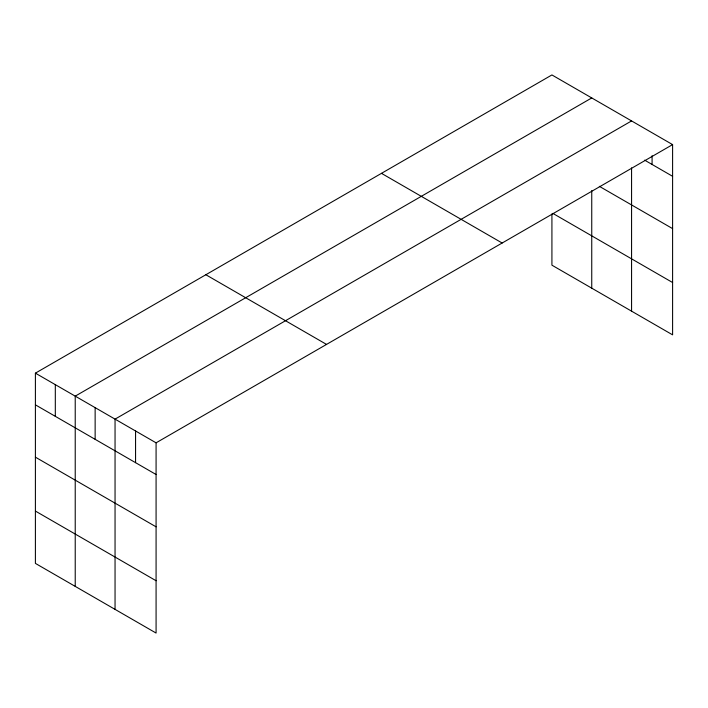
<?xml version="1.0" encoding="UTF-8"?>
<svg xmlns="http://www.w3.org/2000/svg" width="708" height="708" viewBox="0 0 708 708"><rect width="100%" height="100%" fill="white"/><g stroke="black" fill="none" stroke-linecap="round" stroke-linejoin="round"><path stroke-width="1.06" d="M35.4 373.151L156.079 442.827L156.079 633.058L35.4 563.391L35.4 373.151L551.921 74.942L672.6 144.609L672.6 334.849L551.921 265.173L551.921 213.949M591.746 97.934L75.225 396.144L75.225 586.383M631.571 120.926L115.05 419.136L115.05 609.376M156.079 442.827L672.6 144.609M644.625 160.15L672.6 176.301M599.331 186.319L672.6 228.622M552.868 213.4L672.6 282.527M381.47 173.345L502.149 243.021M205.851 274.739L326.53 344.415M35.4 404.843L156.079 474.51M35.4 457.164L156.079 526.832M35.4 511.07L156.079 580.737M652.086 155.716L652.086 164.46M631.571 167.876L631.571 311.157M591.746 190.567L591.746 288.165M135.564 430.977L135.564 462.669M95.138 407.64L95.138 439.332M55.312 384.648L55.312 416.339"/></g></svg>
